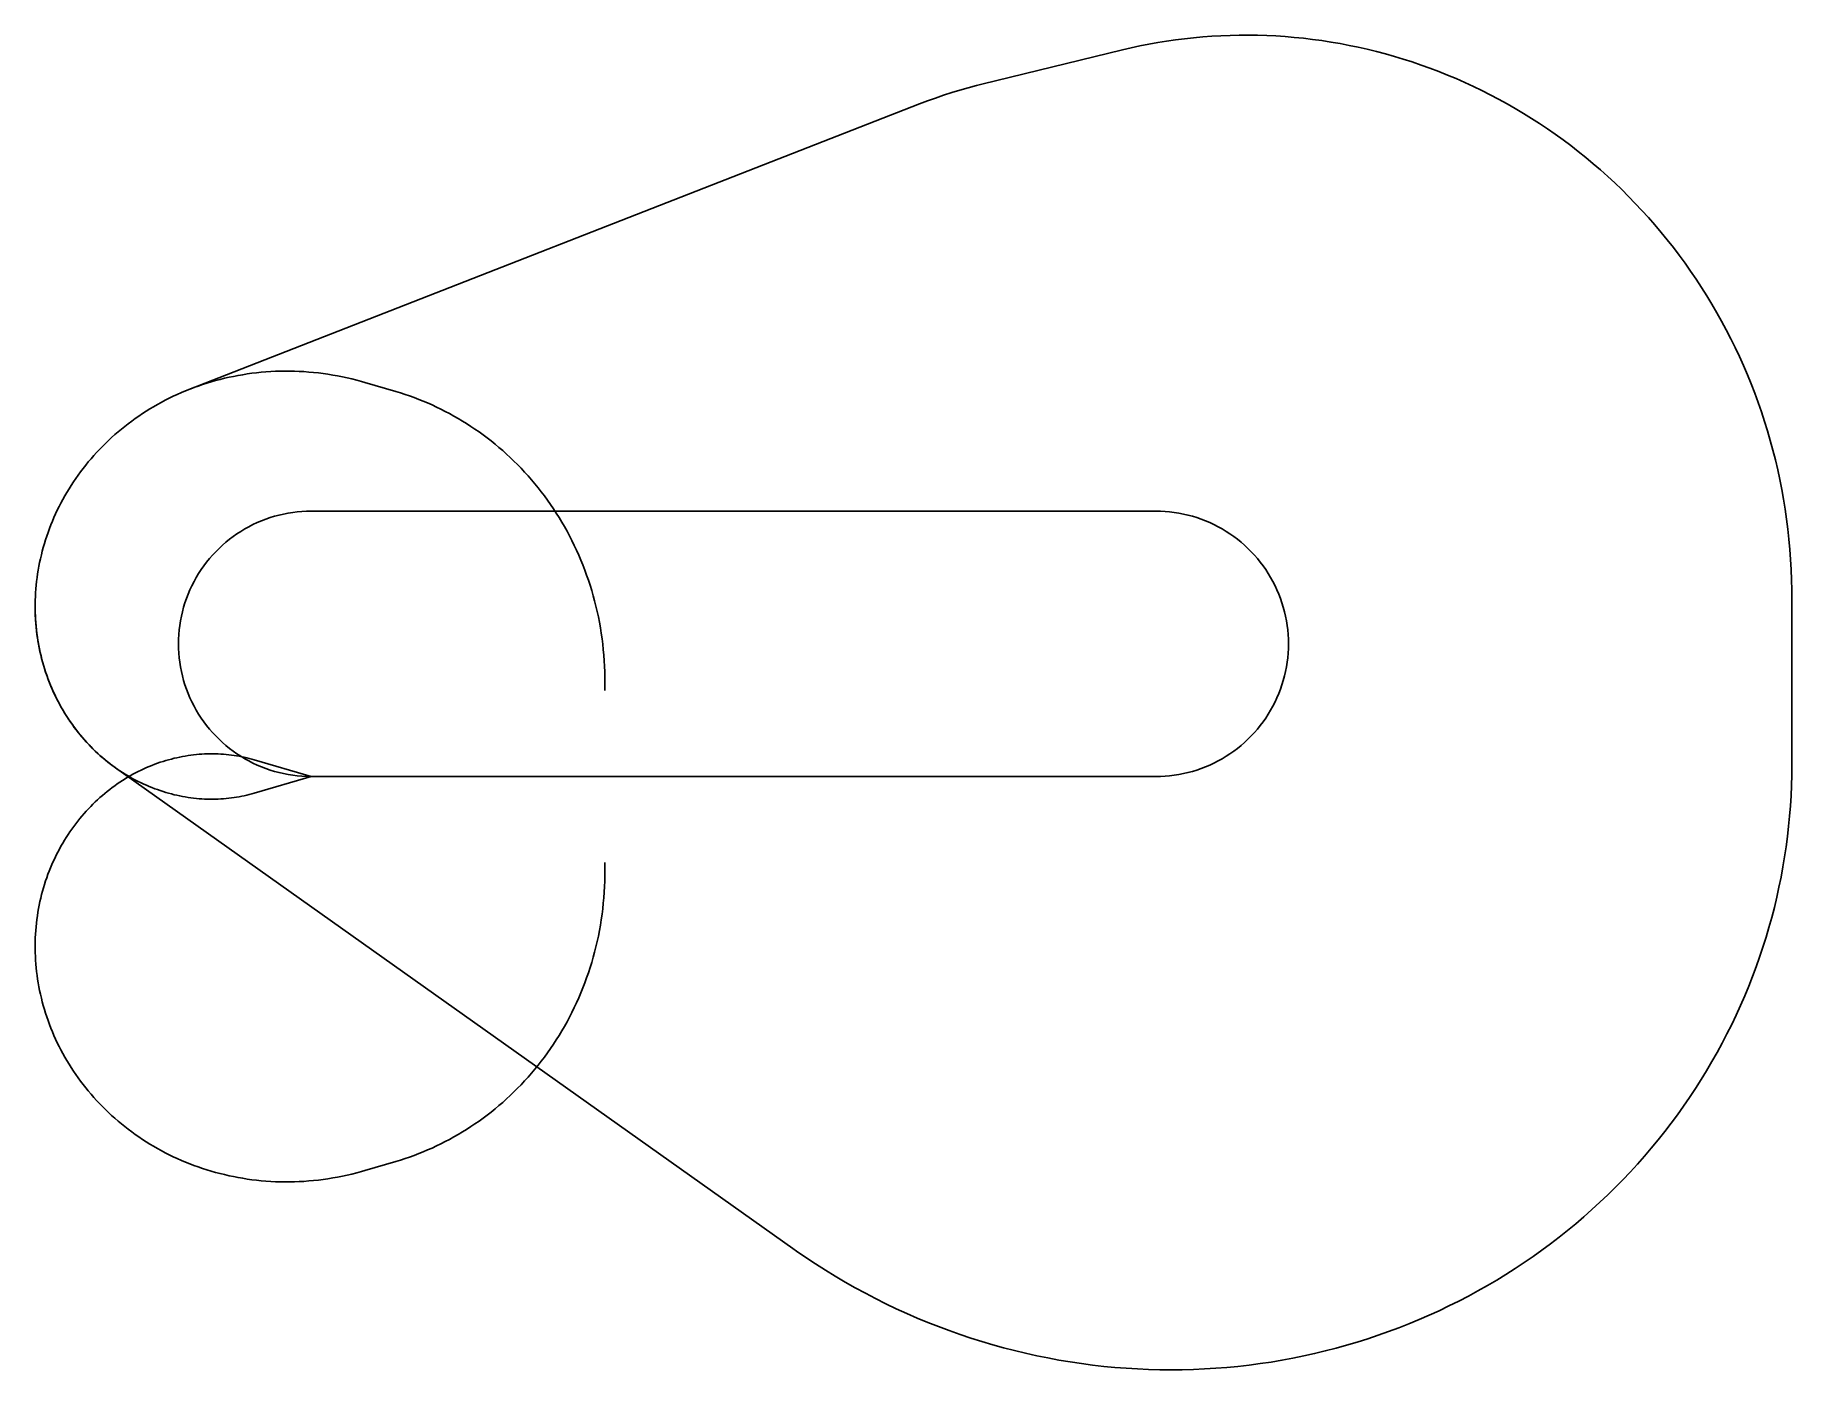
# Model space of a CAD drawing. Header units: metres. Extents: x -5281 to 28334, y -11354 to 14186.
import ezdxf

# ---------------------------------------------------------------- set-up
doc = ezdxf.new("R2010")
doc.units = ezdxf.units.M

msp = doc.modelspace()

# ---------------------------------------------------------------- linework, layer by layer
at = {"layer": 'NorminalTrack', "color": 1}
msp.add_lwpolyline([(0, 0), (0, 0), (-89, 2), (-177, 6), (-265, 14), (-353, 25), (-441, 39), (-528, 55), (-614, 75), (-700, 98), (-784, 124), (-868, 153), (-951, 185), (-1033, 219), (-1113, 257), (-1192, 297), (-1269, 340), (-1345, 386), (-1420, 434), (-1492, 485), (-1563, 538), (-1632, 594), (-1699, 652), (-1763, 712), (-1826, 775), (-1887, 840), (-1945, 907), (-2000, 976), (-2054, 1046), (-2105, 1119), (-2153, 1193), (-2198, 1269), (-2241, 1347), (-2282, 1426), (-2319, 1506), (-2354, 1588), (-2385, 1670), (-2414, 1754), (-2440, 1839), (-2463, 1924), (-2483, 2011), (-2500, 2098), (-2514, 2185), (-2525, 2273), (-2532, 2361), (-2537, 2450), (-2539, 2539), (-2537, 2627), (-2532, 2716), (-2525, 2804), (-2514, 2892), (-2500, 2979), (-2483, 3066), (-2463, 3153), (-2440, 3238), (-2414, 3323), (-2385, 3407), (-2354, 3490), (-2319, 3571), (-2282, 3651), (-2241, 3730), (-2198, 3808), (-2153, 3884), (-2105, 3958), (-2054, 4031), (-2000, 4101), (-1945, 4170), (-1887, 4237), (-1826, 4302), (-1763, 4365), (-1699, 4425), (-1632, 4483), (-1563, 4539), (-1492, 4592), (-1420, 4643), (-1345, 4691), (-1269, 4737), (-1192, 4780), (-1113, 4820), (-1033, 4858), (-951, 4892), (-868, 4924), (-784, 4953), (-700, 4979), (-614, 5002), (-528, 5022), (-441, 5039), (-353, 5052), (-265, 5063), (-177, 5071), (-89, 5076), (0, 5077), (0, 5077), (16162, 5077), (16162, 5077), (16250, 5076), (16339, 5071), (16427, 5063), (16515, 5052), (16603, 5039), (16690, 5022), (16776, 5002), (16862, 4979), (16946, 4953), (17030, 4924), (17113, 4892), (17194, 4858), (17275, 4820), (17354, 4780), (17431, 4737), (17507, 4691), (17581, 4643), (17654, 4592), (17725, 4539), (17794, 4483), (17861, 4425), (17925, 4365), (17988, 4302), (18048, 4237), (18107, 4170), (18162, 4101), (18216, 4031), (18266, 3958), (18315, 3884), (18360, 3808), (18403, 3730), (18444, 3651), (18481, 3571), (18516, 3490), (18547, 3407), (18576, 3323), (18602, 3238), (18625, 3153), (18645, 3066), (18662, 2979), (18676, 2892), (18687, 2804), (18694, 2716), (18699, 2627), (18700, 2539), (18699, 2450), (18694, 2361), (18687, 2273), (18676, 2185), (18662, 2098), (18645, 2011), (18625, 1924), (18602, 1839), (18576, 1754), (18547, 1670), (18516, 1588), (18481, 1506), (18444, 1426), (18403, 1347), (18360, 1269), (18315, 1193), (18266, 1119), (18216, 1046), (18162, 976), (18107, 907), (18048, 840), (17988, 775), (17925, 712), (17861, 652), (17794, 594), (17725, 538), (17654, 485), (17581, 434), (17507, 386), (17431, 340), (17354, 297), (17275, 257), (17194, 219), (17113, 185), (17030, 153), (16946, 124), (16862, 98), (16776, 75), (16690, 55), (16603, 39), (16515, 25), (16427, 14), (16339, 6), (16250, 2), (16162, 0), (0, 0)], dxfattribs=at)
at = {"layer": 'WindSpiral', "color": 5}
for points in [[(0, 0), (-1091, -320), (-1138, -333), (-1185, -346), (-1232, -358), (-1280, -368), (-1329, -379), (-1377, -388), (-1426, -396), (-1476, -404), (-1525, -411), (-1575, -417), (-1626, -422), (-1676, -426), (-1727, -430), (-1778, -432), (-1830, -434), (-1882, -435), (-1934, -435), (-1986, -434), (-2038, -432), (-2091, -429), (-2143, -425), (-2196, -420), (-2249, -415), (-2302, -408), (-2355, -400), (-2408, -392), (-2462, -382), (-2515, -372), (-2568, -360), (-2622, -348), (-2675, -334), (-2728, -320), (-2781, -305), (-2834, -288), (-2888, -271), (-2941, -252), (-2993, -233), (-3046, -213), (-3099, -191), (-3151, -169), (-3203, -145), (-3255, -121), (-3307, -96), (-3358, -69), (-3409, -42), (-3460, -14), (-3511, 16), (-3561, 46), (-3611, 78), (-3660, 110), (-3709, 143), (-3758, 177), (-3806, 213), (-3854, 249), (-3902, 286), (-3948, 324), (-3995, 363), (-4041, 403), (-4086, 444), (-4131, 486), (-4175, 529), (-4218, 573), (-4261, 618), (-4303, 663), (-4345, 710), (-4386, 757), (-4426, 805), (-4466, 854), (-4505, 904), (-4543, 955), (-4580, 1007), (-4616, 1059), (-4652, 1112), (-4687, 1166), (-4721, 1221), (-4754, 1277), (-4787, 1333), (-4818, 1390), (-4849, 1448), (-4878, 1507), (-4907, 1566), (-4935, 1626), (-4962, 1687), (-4988, 1748), (-5012, 1810), (-5036, 1872), (-5059, 1936), (-5081, 1999), (-5101, 2064), (-5121, 2129), (-5140, 2194), (-5157, 2260), (-5174, 2327), (-5189, 2393), (-5203, 2461), (-5216, 2529), (-5228, 2597), (-5239, 2666), (-5248, 2735), (-5257, 2804), (-5264, 2874), (-5270, 2945), (-5274, 3015), (-5278, 3086), (-5280, 3157), (-5281, 3228), (-5281, 3300), (-5280, 3371), (-5277, 3443), (-5273, 3515), (-5268, 3588), (-5261, 3660), (-5253, 3732), (-5244, 3805), (-5234, 3877), (-5222, 3950), (-5209, 4022), (-5195, 4095), (-5179, 4167), (-5162, 4240), (-5144, 4312), (-5125, 4384), (-5104, 4456), (-5082, 4528), (-5058, 4600), (-5033, 4671), (-5007, 4743), (-4980, 4814), (-4951, 4884), (-4921, 4955), (-4889, 5025), (-4857, 5094), (-4823, 5164), (-4787, 5232), (-4751, 5301), (-4713, 5369), (-4674, 5436), (-4633, 5503), (-4591, 5570), (-4548, 5636), (-4504, 5701), (-4459, 5766), (-4412, 5830), (-4364, 5893), (-4314, 5956), (-4264, 6018), (-4212, 6079), (-4159, 6140), (-4105, 6200), (-4050, 6259), (-3993, 6317), (-3936, 6374), (-3877, 6431), (-3817, 6486), (-3756, 6541), (-3694, 6595), (-3630, 6648), (-3566, 6700), (-3501, 6750), (-3434, 6800), (-3367, 6849), (-3298, 6897), (-3229, 6943), (-3158, 6989), (-3087, 7033), (-3014, 7076), (-2941, 7119), (-2867, 7159), (-2791, 7199), (-2715, 7238), (-2638, 7275), (-2561, 7311), (-2482, 7346), (-2403, 7379), (-2323, 7411), (-2323, 7411), (11640, 12869), (11792, 12928), (11946, 12983), (12101, 13036), (12257, 13086), (12414, 13134), (12572, 13179), (12732, 13221), (12833, 13246), (15523, 13903), (15690, 13942), (15859, 13979), (16029, 14012), (16199, 14043), (16370, 14071), (16542, 14096), (16714, 14118), (16887, 14136), (17060, 14152), (17234, 14165), (17408, 14175), (17583, 14182), (17758, 14185), (17933, 14186), (18109, 14184), (18284, 14178), (18460, 14170), (18635, 14158), (18811, 14143), (18987, 14126), (19162, 14105), (19338, 14081), (19513, 14054), (19688, 14024), (19862, 13990), (20036, 13954), (20210, 13915), (20383, 13872), (20555, 13827), (20727, 13778), (20899, 13726), (21069, 13672), (21239, 13614), (21408, 13553), (21576, 13489), (21743, 13423), (21909, 13353), (22075, 13280), (22239, 13204), (22401, 13126), (22563, 13044), (22723, 12960), (22883, 12872), (23040, 12782), (23197, 12689), (23351, 12593), (23505, 12494), (23657, 12393), (23807, 12288), (23955, 12181), (24102, 12071), (24247, 11959), (24390, 11844), (24532, 11726), (24671, 11606), (24809, 11483), (24944, 11358), (25077, 11230), (25209, 11100), (25338, 10967), (25465, 10832), (25590, 10694), (25712, 10554), (25832, 10412), (25950, 10268), (26066, 10121), (26178, 9973), (26289, 9822), (26397, 9669), (26502, 9514), (26605, 9357), (26705, 9198), (26803, 9037), (26897, 8875), (26989, 8710), (27079, 8544), (27165, 8376), (27249, 8206), (27329, 8035), (27407, 7862), (27482, 7688), (27554, 7512), (27623, 7334), (27688, 7156), (27751, 6976), (27811, 6794), (27868, 6612), (27921, 6428), (27971, 6243), (28018, 6057), (28062, 5870), (28103, 5683), (28140, 5494), (28175, 5304), (28205, 5114), (28233, 4923), (28257, 4731), (28278, 4539), (28296, 4346), (28310, 4152), (28321, 3959), (28329, 3764), (28333, 3570), (28334, 3430), (28334, 218), (28332, 23), (28327, -172), (28318, -367), (28306, -562), (28291, -758), (28272, -953), (28250, -1148), (28224, -1343), (28195, -1537), (28163, -1731), (28127, -1925), (28087, -2119), (28045, -2312), (27999, -2504), (27949, -2696), (27896, -2887), (27840, -3077), (27780, -3266), (27717, -3455), (27650, -3643), (27580, -3829), (27507, -4015), (27431, -4199), (27351, -4383), (27268, -4565), (27182, -4746), (27092, -4925), (27000, -5104), (26904, -5280), (26805, -5455), (26702, -5629), (26597, -5801), (26488, -5971), (26377, -6140), (26262, -6307), (26145, -6472), (26024, -6635), (25900, -6796), (25774, -6955), (25644, -7112), (25512, -7267), (25377, -7419), (25239, -7570), (25099, -7718), (24955, -7864), (24809, -8007), (24660, -8148), (24509, -8287), (24355, -8423), (24199, -8557), (24040, -8688), (23879, -8816), (23715, -8942), (23549, -9064), (23381, -9184), (23210, -9302), (23038, -9416), (22863, -9527), (22686, -9636), (22507, -9741), (22326, -9844), (22143, -9943), (21958, -10039), (21771, -10132), (21582, -10222), (21392, -10309), (21200, -10393), (21007, -10473), (20811, -10550), (20615, -10623), (20417, -10693), (20217, -10760), (20016, -10823), (19814, -10883), (19611, -10940), (19406, -10993), (19200, -11042), (18994, -11088), (18786, -11130), (18577, -11169), (18368, -11204), (18158, -11235), (17947, -11263), (17735, -11287), (17523, -11308), (17310, -11324), (17097, -11337), (16883, -11347), (16669, -11352), (16455, -11354), (16240, -11352), (16025, -11347), (15811, -11337), (15596, -11324), (15381, -11307), (15166, -11287), (14952, -11262), (14738, -11234), (14524, -11202), (14310, -11166), (14097, -11127), (13884, -11084), (13672, -11037), (13461, -10986), (13250, -10931), (13041, -10873), (12831, -10811), (12623, -10746), (12416, -10676), (12210, -10603), (12005, -10527), (11801, -10446), (11598, -10362), (11397, -10275), (11197, -10184), (10998, -10089), (10801, -9991), (10606, -9889), (10412, -9784), (10220, -9675), (10029, -9563), (9841, -9447), (9654, -9328), (9469, -9206), (9286, -9080), (9220, -9033), (-3744, 168), (-3793, 203), (-3841, 239), (-3888, 275), (-3935, 313), (-3982, 352), (-4028, 392), (-4073, 433), (-4118, 474), (-4162, 517), (-4206, 560), (-4249, 605), (-4291, 650), (-4333, 696), (-4374, 743), (-4415, 791), (-4455, 840), (-4494, 890), (-4532, 940), (-4569, 992), (-4606, 1044), (-4642, 1097), (-4677, 1151), (-4712, 1206), (-4745, 1261), (-4778, 1317), (-4809, 1374), (-4840, 1432), (-4870, 1490), (-4899, 1549), (-4927, 1609), (-4954, 1669), (-4980, 1730), (-5005, 1792), (-5030, 1855), (-5053, 1918), (-5075, 1981), (-5096, 2045), (-5116, 2110), (-5135, 2175), (-5152, 2241), (-5169, 2308), (-5185, 2374), (-5199, 2442), (-5212, 2509), (-5225, 2578), (-5236, 2646), (-5246, 2715), (-5254, 2785), (-5262, 2854), (-5268, 2925), (-5273, 2995), (-5277, 3066), (-5280, 3137), (-5281, 3208), (-5281, 3253)], [(0, 0), (-1091, -320), (-1138, -333), (-1185, -346), (-1232, -358), (-1280, -368), (-1329, -379), (-1377, -388), (-1426, -396), (-1476, -404), (-1525, -411), (-1575, -417), (-1626, -422), (-1676, -426), (-1727, -430), (-1778, -432), (-1830, -434), (-1882, -435), (-1934, -435), (-1986, -434), (-2038, -432), (-2091, -429), (-2143, -425), (-2196, -420), (-2249, -415), (-2302, -408), (-2355, -400), (-2408, -392), (-2462, -382), (-2515, -372), (-2568, -360), (-2622, -348), (-2675, -334), (-2728, -320), (-2781, -305), (-2834, -288), (-2888, -271), (-2941, -252), (-2993, -233), (-3046, -213), (-3099, -191), (-3151, -169), (-3203, -145), (-3255, -121), (-3307, -96), (-3358, -69), (-3409, -42), (-3460, -14), (-3511, 16), (-3561, 46), (-3611, 78), (-3660, 110), (-3709, 143), (-3758, 177), (-3806, 213), (-3854, 249), (-3902, 286), (-3948, 324), (-3995, 363), (-4041, 403), (-4086, 444), (-4131, 486), (-4175, 529), (-4218, 573), (-4261, 618), (-4303, 663), (-4345, 710), (-4386, 757), (-4426, 805), (-4466, 854), (-4505, 904), (-4543, 955), (-4580, 1007), (-4616, 1059), (-4652, 1112), (-4687, 1166), (-4721, 1221), (-4754, 1277), (-4787, 1333), (-4818, 1390), (-4849, 1448), (-4878, 1507), (-4907, 1566), (-4935, 1626), (-4962, 1687), (-4988, 1748), (-5012, 1810), (-5036, 1872), (-5059, 1936), (-5081, 1999), (-5101, 2064), (-5121, 2129), (-5140, 2194), (-5157, 2260), (-5174, 2327), (-5189, 2393), (-5203, 2461), (-5216, 2529), (-5228, 2597), (-5239, 2666), (-5248, 2735), (-5257, 2804), (-5264, 2874), (-5270, 2945), (-5274, 3015), (-5278, 3086), (-5280, 3157), (-5281, 3228), (-5281, 3300), (-5280, 3371), (-5277, 3443), (-5273, 3515), (-5268, 3588), (-5261, 3660), (-5253, 3732), (-5244, 3805), (-5234, 3877), (-5222, 3950), (-5209, 4022), (-5195, 4095), (-5179, 4167), (-5162, 4240), (-5144, 4312), (-5125, 4384), (-5104, 4456), (-5082, 4528), (-5058, 4600), (-5033, 4671), (-5007, 4743), (-4980, 4814), (-4951, 4884), (-4921, 4955), (-4889, 5025), (-4857, 5094), (-4823, 5164), (-4787, 5232), (-4751, 5301), (-4713, 5369), (-4674, 5436), (-4633, 5503), (-4591, 5570), (-4548, 5636), (-4504, 5701), (-4459, 5766), (-4412, 5830), (-4364, 5893), (-4314, 5956), (-4264, 6018), (-4212, 6079), (-4159, 6140), (-4105, 6200), (-4050, 6259), (-3993, 6317), (-3936, 6374), (-3877, 6431), (-3817, 6486), (-3756, 6541), (-3694, 6595), (-3630, 6648), (-3566, 6700), (-3501, 6750), (-3434, 6800), (-3367, 6849), (-3298, 6897), (-3229, 6943), (-3158, 6989), (-3087, 7033), (-3014, 7076), (-2941, 7119), (-2867, 7159), (-2791, 7199), (-2715, 7238), (-2638, 7275), (-2561, 7311), (-2482, 7346), (-2403, 7379), (-2323, 7411), (-2242, 7442), (-2160, 7472), (-2078, 7500), (-1995, 7526), (-1911, 7552), (-1827, 7576), (-1742, 7598), (-1657, 7619), (-1570, 7639), (-1484, 7657), (-1397, 7674), (-1309, 7689), (-1221, 7703), (-1132, 7715), (-1043, 7726), (-954, 7735), (-864, 7742), (-774, 7748), (-684, 7753), (-593, 7756), (-503, 7757), (-411, 7757), (-320, 7755), (-229, 7752), (-137, 7747), (-45, 7740), (47, 7732), (138, 7722), (230, 7710), (322, 7697), (414, 7682), (506, 7666), (598, 7648), (689, 7628), (781, 7607), (872, 7584), (963, 7559), (1027, 7541), (1622, 7366), (1710, 7340), (1797, 7311), (1885, 7282), (1971, 7250), (2058, 7217), (2144, 7183), (2229, 7147), (2314, 7109), (2399, 7070), (2483, 7029), (2567, 6987), (2650, 6943), (2732, 6898), (2814, 6851), (2896, 6802), (2976, 6752), (3056, 6700), (3135, 6647), (3213, 6593), (3291, 6537), (3368, 6479), (3444, 6420), (3519, 6360), (3593, 6298), (3666, 6235), (3738, 6170), (3810, 6104), (3880, 6036), (3949, 5967), (4017, 5897), (4085, 5825), (4150, 5753), (4215, 5678), (4279, 5603), (4341, 5526), (4403, 5448), (4463, 5369), (4522, 5288), (4579, 5207), (4635, 5124), (4690, 5040), (4744, 4955), (4796, 4869), (4846, 4781), (4896, 4693), (4943, 4604), (4990, 4513), (5035, 4422), (5078, 4330), (5120, 4236), (5160, 4142), (5199, 4047), (5236, 3951), (5271, 3854), (5305, 3757), (5338, 3658), (5368, 3559), (5397, 3459), (5424, 3359), (5450, 3257), (5474, 3155), (5496, 3053), (5516, 2950), (5535, 2846), (5551, 2742), (5566, 2637), (5580, 2532), (5591, 2427), (5600, 2321), (5608, 2214), (5614, 2108), (5618, 2001), (5620, 1894), (5620, 1786), (5619, 1678), (5618, 1646)], [(0, 0), (-1091, 320), (-1138, 333), (-1185, 346), (-1232, 358), (-1280, 368), (-1329, 379), (-1377, 388), (-1426, 396), (-1476, 404), (-1525, 411), (-1575, 417), (-1626, 422), (-1676, 426), (-1727, 430), (-1778, 432), (-1830, 434), (-1882, 435), (-1934, 435), (-1986, 434), (-2038, 432), (-2091, 429), (-2143, 425), (-2196, 420), (-2249, 415), (-2302, 408), (-2355, 400), (-2408, 392), (-2462, 382), (-2515, 372), (-2568, 360), (-2622, 348), (-2675, 334), (-2728, 320), (-2781, 305), (-2834, 288), (-2888, 271), (-2941, 252), (-2993, 233), (-3046, 213), (-3099, 191), (-3151, 169), (-3203, 145), (-3255, 121), (-3307, 96), (-3358, 69), (-3409, 42), (-3460, 14), (-3511, -16), (-3561, -46), (-3611, -78), (-3660, -110), (-3709, -143), (-3758, -177), (-3806, -213), (-3854, -249), (-3902, -286), (-3948, -324), (-3995, -363), (-4041, -403), (-4086, -444), (-4131, -486), (-4175, -529), (-4218, -573), (-4261, -618), (-4303, -663), (-4345, -710), (-4386, -757), (-4426, -805), (-4466, -854), (-4505, -904), (-4543, -955), (-4580, -1007), (-4616, -1059), (-4652, -1112), (-4687, -1166), (-4721, -1221), (-4754, -1277), (-4787, -1333), (-4818, -1390), (-4849, -1448), (-4878, -1507), (-4907, -1566), (-4935, -1626), (-4962, -1687), (-4988, -1748), (-5012, -1810), (-5036, -1872), (-5059, -1936), (-5081, -1999), (-5101, -2064), (-5121, -2129), (-5140, -2194), (-5157, -2260), (-5174, -2327), (-5189, -2393), (-5203, -2461), (-5216, -2529), (-5228, -2597), (-5239, -2666), (-5248, -2735), (-5257, -2804), (-5264, -2874), (-5270, -2945), (-5274, -3015), (-5278, -3086), (-5280, -3157), (-5281, -3228), (-5281, -3300), (-5280, -3371), (-5277, -3443), (-5273, -3515), (-5268, -3588), (-5261, -3660), (-5253, -3732), (-5244, -3805), (-5234, -3877), (-5222, -3950), (-5209, -4022), (-5195, -4095), (-5179, -4167), (-5162, -4240), (-5144, -4312), (-5125, -4384), (-5104, -4456), (-5082, -4528), (-5058, -4600), (-5033, -4671), (-5007, -4743), (-4980, -4814), (-4951, -4884), (-4921, -4955), (-4889, -5025), (-4857, -5094), (-4823, -5164), (-4787, -5232), (-4751, -5301), (-4713, -5369), (-4674, -5436), (-4633, -5503), (-4591, -5570), (-4548, -5636), (-4504, -5701), (-4459, -5766), (-4412, -5830), (-4364, -5893), (-4314, -5956), (-4264, -6018), (-4212, -6079), (-4159, -6140), (-4105, -6200), (-4050, -6259), (-3993, -6317), (-3936, -6374), (-3877, -6431), (-3817, -6486), (-3756, -6541), (-3694, -6595), (-3630, -6648), (-3566, -6700), (-3501, -6750), (-3434, -6800), (-3367, -6849), (-3298, -6897), (-3229, -6943), (-3158, -6989), (-3087, -7033), (-3014, -7076), (-2941, -7119), (-2867, -7159), (-2791, -7199), (-2715, -7238), (-2638, -7275), (-2561, -7311), (-2482, -7346), (-2403, -7379), (-2323, -7411), (-2242, -7442), (-2160, -7472), (-2078, -7500), (-1995, -7526), (-1911, -7552), (-1827, -7576), (-1742, -7598), (-1657, -7619), (-1570, -7639), (-1484, -7657), (-1397, -7674), (-1309, -7689), (-1221, -7703), (-1132, -7715), (-1043, -7726), (-954, -7735), (-864, -7742), (-774, -7748), (-684, -7753), (-593, -7756), (-503, -7757), (-411, -7757), (-320, -7755), (-229, -7752), (-137, -7747), (-45, -7740), (47, -7732), (138, -7722), (230, -7710), (322, -7697), (414, -7682), (506, -7666), (598, -7648), (689, -7628), (781, -7607), (872, -7584), (963, -7559), (1027, -7541), (1622, -7366), (1710, -7340), (1797, -7311), (1885, -7282), (1971, -7250), (2058, -7217), (2144, -7183), (2229, -7147), (2314, -7109), (2399, -7070), (2483, -7029), (2567, -6987), (2650, -6943), (2732, -6898), (2814, -6851), (2896, -6802), (2976, -6752), (3056, -6700), (3135, -6647), (3213, -6593), (3291, -6537), (3368, -6479), (3444, -6420), (3519, -6360), (3593, -6298), (3666, -6235), (3738, -6170), (3810, -6104), (3880, -6036), (3949, -5967), (4017, -5897), (4085, -5825), (4150, -5753), (4215, -5678), (4279, -5603), (4341, -5526), (4403, -5448), (4463, -5369), (4522, -5288), (4579, -5207), (4635, -5124), (4690, -5040), (4744, -4955), (4796, -4869), (4846, -4781), (4896, -4693), (4943, -4604), (4990, -4513), (5035, -4422), (5078, -4330), (5120, -4236), (5160, -4142), (5199, -4047), (5236, -3951), (5271, -3854), (5305, -3757), (5338, -3658), (5368, -3559), (5397, -3459), (5424, -3359), (5450, -3257), (5474, -3155), (5496, -3053), (5516, -2950), (5535, -2846), (5551, -2742), (5566, -2637), (5580, -2532), (5591, -2427), (5600, -2321), (5608, -2214), (5614, -2108), (5618, -2001), (5620, -1894), (5620, -1786), (5619, -1678), (5618, -1646)]]:
    msp.add_lwpolyline(points, dxfattribs=at)

doc.saveas('drawing.dxf')
